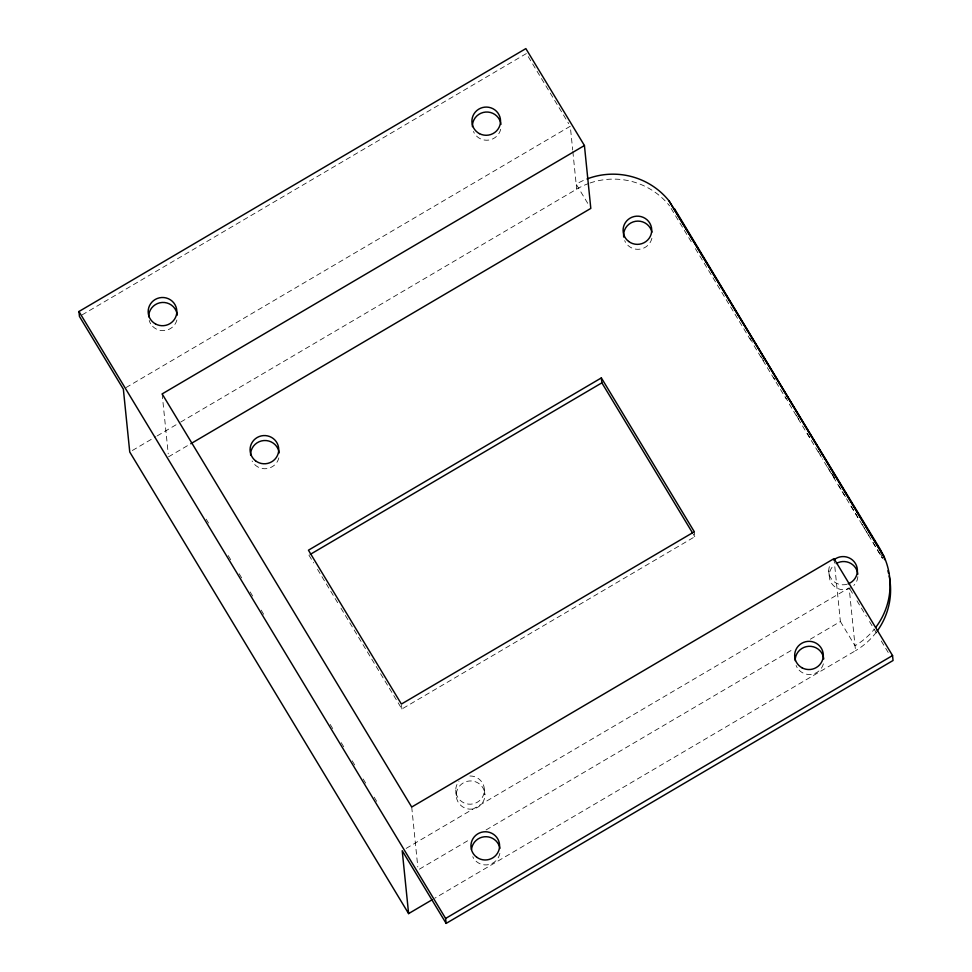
<?xml version="1.0" encoding="UTF-8"?>
<svg xmlns="http://www.w3.org/2000/svg" width="972" height="972" viewBox="0 0 972 972"><rect width="100%" height="100%" fill="white"/><g stroke="black" fill="none" stroke-linecap="round" stroke-linejoin="round"><path stroke-width="0.73" stroke-dasharray="4.86 3.65" d="M82.061 314.916L526.374 53.557L568.717 123.651M125.983 387.597L570.285 126.239L572.702 150.016M132.362 450.498L155.885 436.659M157.197 435.893L179.407 422.82M180.719 422.055L576.675 189.139A71.661 70.579 -5.8 0 1 588.765 183.453M168.533 456.816L189.443 444.508M340.965 608.168L401.898 709.013L694.81 536.714L694.312 531.757M406.138 848.41L849.139 587.817L855.53 650.705L434.739 898.225M419.406 869.162L470.399 839.164M486.085 829.942L793.322 649.211M810.32 639.212L840.391 621.521L834.146 560.127M831.862 473.34L835.009 478.54M750.068 338.353L752.413 342.266M761.027 356.566L764.162 361.778M773.566 377.379L775.134 379.991M785.315 396.892L787.66 400.804M796.275 415.105L799.409 420.317M807.246 433.318L810.381 438.53M818.205 451.53L822.907 459.343M827.609 467.143L834.656 478.856M838.569 485.356L847.183 499.669M851.108 506.169L858.932 519.182M862.067 524.382L869.904 537.394M873.038 542.595L882.43 558.207M671.13 208.47L691.481 242.15M695.393 248.625L750.955 340.601M754.09 345.777L786.178 398.885M789.313 404.073L821.389 457.18M824.523 462.368L882.442 558.232M849.929 589.117L853.841 595.605M856.976 600.793L866.392 616.37M869.527 621.558L878.153 635.846M881.288 641.034L889.137 654.01M587.732 203.306L576.177 184.182A71.661 70.579 -5.8 0 1 584.524 179.966M840.391 621.521L855.02 645.76A71.661 70.579 -5.8 0 0 874.168 629.358M693.255 534.126L694.81 536.714M308.95 555.158L313.628 562.91M317.54 569.373L337.843 602.992M206.198 519.17L208.555 523.07M228.177 555.547L231.312 560.747M239.161 573.735L242.307 578.923M250.156 591.924L253.291 597.112M261.14 610.112L264.275 615.3M330.201 724.432L333.347 729.62M341.196 742.62L344.331 747.808M352.18 760.809L355.315 765.997M363.163 778.985L366.31 784.185M374.159 797.174L377.294 802.374M880.535 553.894L882.357 557.418M828.739 570.904L829.25 575.861M572.848 151.498L576.675 189.139M484.396 789.884L484.907 794.829A14.337 14.118 -5.8 0 1 463.559 807.38A14.337 14.118 -5.8 0 1 463.255 782.934A14.337 14.118 -5.8 0 1 484.907 794.829M455.747 790.321L456.245 795.266M401.521 705.295L401.898 709.013M411.715 807.039L417.802 866.927M162.142 393.915L168.229 453.815M876.319 632.225A71.661 70.579 -5.8 0 1 855.53 650.705M278.855 457.861A14.337 14.118 -5.8 0 1 252.088 460.983M857.863 576.651A14.337 14.118 -5.8 0 1 853.829 585.46M850.889 587.756A14.337 14.118 -5.8 0 1 833.32 565.813M651.896 238.262A14.337 14.118 -5.8 0 1 624.656 240.619M590.028 183.003A71.661 70.579 -5.8 0 1 669.574 205.87M846.952 584.269A14.337 14.118 -5.8 0 1 830.574 563.821M469.889 775.984A14.337 14.118 -5.8 0 1 484.056 793.14A14.337 14.118 -5.8 0 1 463.802 802.811A14.337 14.118 -5.8 0 1 458.978 781.196M823.381 663.84A14.337 14.118 -5.8 0 1 797.854 668.663M797.174 667.643A14.337 14.118 -5.8 0 1 796.092 665.431M499.863 853.343A14.337 14.118 -5.8 0 1 472.732 856.721M176.892 319.995A14.337 14.118 -5.8 0 1 151.377 324.83M150.684 323.81A14.337 14.118 -5.8 0 1 149.214 320.42M500.689 129.264A14.337 14.118 -5.8 0 1 473.437 131.451"/><path stroke-width="1.46" d="M432.127 899.768L408.605 913.607L129.75 452.029L123.359 389.14L79.449 316.447L78.951 311.502L525.864 48.6L584.427 145.521L590.806 208.409L190.755 443.742M584.427 145.521L162.142 393.915L411.715 807.039L834 558.633L892.551 655.553L893.049 660.498L446.136 923.4L402.214 850.707L408.605 913.607M601.364 377.901L308.44 550.201L401.4 704.068L694.312 531.757L601.364 377.901L601.862 382.847L692.477 532.826M310.25 554.392L601.862 382.847M446.136 923.4L445.626 918.443L892.551 655.553M587.003 178.97A71.661 70.579 -5.8 0 1 669.064 200.925L880.037 548.949L884.277 557.163L884.532 559.641M674.374 208.518L884.277 557.163A71.661 70.579 -5.8 0 1 875.808 627.28M669.064 200.925L884.277 557.163M78.951 311.502L445.626 918.443M250.582 455.066A14.337 14.118 -5.8 0 1 263.886 440.547A14.337 14.118 -5.8 0 1 279.146 452.964M836.26 563.529A14.337 14.118 -5.8 0 1 857.839 574.197M623.696 237.059A14.337 14.118 -5.8 0 1 635.469 221.312A14.337 14.118 -5.8 0 1 651.908 232.162M889.161 575.934A71.661 70.579 -5.8 0 1 877.109 631.168M887.91 570.807A71.661 70.579 -5.8 0 1 888.578 573.359M833.721 560.018A14.337 14.118 -5.8 0 1 855.396 563.444A14.337 14.118 -5.8 0 1 848.131 583.88M795.169 660.62A14.337 14.118 -5.8 0 1 808.692 646.307A14.337 14.118 -5.8 0 1 823.758 658.955M471.505 849.516A14.337 14.118 -5.8 0 1 499.912 848.447M148.68 316.775A14.337 14.118 -5.8 0 1 162.203 302.462A14.337 14.118 -5.8 0 1 177.269 315.11M472.404 126.664A14.337 14.118 -5.8 0 1 485.611 112.059A14.337 14.118 -5.8 0 1 500.957 124.38M628.653 241.457A14.337 14.118 -5.8 0 0 651.605 232.101A14.337 14.118 -5.8 0 0 631.97 217.218A14.337 14.118 -5.8 0 0 628.653 241.457M255.502 460.764A14.337 14.118 -5.8 0 0 278.587 451.701A14.337 14.118 -5.8 0 0 259.135 436.562A14.337 14.118 -5.8 0 0 255.502 460.764M155.496 323.943A14.337 14.118 -5.8 0 0 176.831 311.38A14.337 14.118 -5.8 0 0 155.192 299.485A14.337 14.118 -5.8 0 0 155.496 323.943M479.5 133.662A14.337 14.118 -5.8 0 0 500.544 120.65A14.337 14.118 -5.8 0 0 478.637 109.229A14.337 14.118 -5.8 0 0 479.5 133.662M801.985 667.776A14.337 14.118 -5.8 0 0 823.32 655.225A14.337 14.118 -5.8 0 0 801.669 643.33A14.337 14.118 -5.8 0 0 801.985 667.776M476.948 857.389A14.337 14.118 -5.8 0 0 499.535 847.171A14.337 14.118 -5.8 0 0 479.33 833.04A14.337 14.118 -5.8 0 0 476.948 857.389"/></g></svg>
